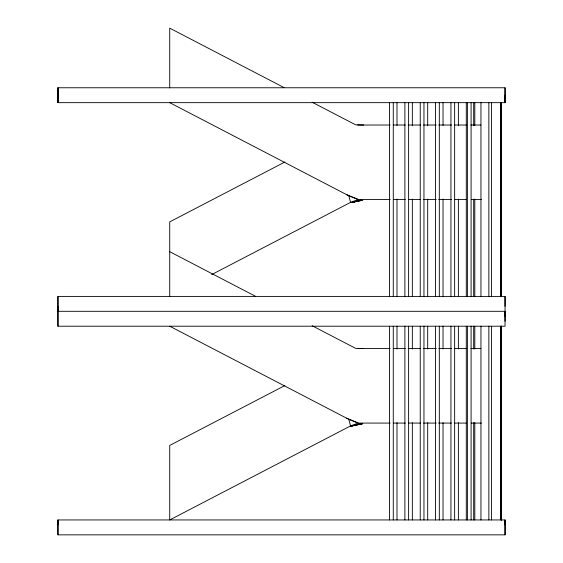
<?xml version="1.0" encoding="UTF-8"?>
<svg xmlns="http://www.w3.org/2000/svg" width="563" height="563" viewBox="0 0 563 563"><rect width="100%" height="100%" fill="white"/><g stroke="black" fill="none" stroke-linecap="round" stroke-linejoin="round"><path stroke-width="0.84" d="M57.968 524.913L57.954 519.945L57.954 534.85L505.046 534.85L505.046 519.945L57.954 519.945L57.954 534.85M57.954 326.209L57.954 296.405L505.046 296.405L505.046 326.209L57.954 326.209L57.954 296.405M505.025 95.21L505.046 102.663L505.046 87.765L57.954 87.765L57.954 102.663L505.046 102.663L505.046 87.765M504.997 524.913L505.046 519.945L505.046 534.85M505.032 321.241L505.046 311.304L57.954 311.304L57.982 306.335L57.954 311.304M505.032 306.335L505.046 296.405M504.997 316.272L505.046 311.304M284.913 161.989L169.73 221.885L169.73 296.441M211.646 274.603L350.981 202.152M284.913 385.535L169.73 445.432L169.73 519.945L350.981 425.698M350.742 202.694L360.306 200.252M350.742 426.24L360.306 423.791M361.263 200.125L352.199 202.244L361.805 200.203M351.143 202.589L361.193 200.238M361.263 423.672L352.199 425.79L362.6 423.58L352.487 425.734M351.143 426.128L361.193 423.784M352.487 202.194L361.756 200.217M352.811 202.272L362.776 200.266M352.811 425.811L362.776 423.812M357.589 125.021L390.152 125.021M393.488 125.021L405.339 125.021M408.126 125.021L420.512 125.021M423.566 125.021L436.311 125.021M438.809 125.021L451.603 125.021M454.348 125.021L466.734 125.021M470.886 125.021L480.886 125.021M390.222 199.534L358.497 199.534L346.583 194.629M393.558 199.534L405.381 199.534M408.372 199.534L420.575 199.534M423.552 199.534L436.276 199.534M438.591 199.534L451.463 199.534M454.89 199.534L466.263 199.534M471.231 199.534L481.414 199.534M357.589 348.56L390.152 348.56M393.488 348.56L405.339 348.56M408.126 348.56L420.512 348.56M423.566 348.56L436.311 348.56M438.809 348.56L451.603 348.56M454.348 348.56L466.734 348.56M470.886 348.56L480.886 348.56M390.222 423.08L358.497 423.08L346.583 418.175M393.558 423.08L405.381 423.08M408.372 423.08L420.575 423.08M423.552 423.08L436.276 423.08M438.591 423.08L451.463 423.08M454.89 423.08L466.263 423.08M471.231 423.08L481.414 423.08M363.684 125.021L355.619 124.817L312.169 102.22M363.684 348.56L355.619 348.356L312.169 325.766M348.807 195.783L358.11 199.527L350.545 202.377L348.807 195.783L169.73 102.663M348.807 419.329L358.11 423.073L350.545 425.924L348.807 419.329L169.73 326.209M284.034 87.589L169.73 28.15L169.73 87.919M169.73 251.696L255.616 296.356M501.52 102.663L501.52 296.405M501.52 326.209L501.52 519.945M501.316 102.663L501.316 296.405M501.316 326.209L501.316 519.945M501.154 102.663L501.154 296.405M501.154 326.209L501.154 519.945M500.788 102.663L500.788 296.405M500.788 326.209L500.788 519.945M491.499 102.663L491.499 296.405M491.499 326.209L491.499 519.945M488.86 102.663L488.86 296.405M488.86 326.209L488.86 519.945M480.957 102.663L480.957 296.405M480.957 326.209L480.957 519.945M474.806 102.663L474.806 125.458M474.806 199.098L474.806 296.405M474.806 326.209L474.806 349.004M474.806 422.637L474.806 519.945M473.701 102.663L473.701 125.458M473.701 199.098L473.701 296.405M473.701 326.209L473.701 349.004M473.701 422.637L473.701 519.945M471.097 102.663L471.097 296.405M471.097 326.209L471.097 519.945M467.389 102.663L467.389 296.405M467.389 326.209L467.389 519.945M466.291 102.663L466.291 296.405M466.291 326.209L466.291 519.945M458.381 102.663L458.381 125.458M458.381 199.098L458.381 296.405M458.381 326.209L458.381 349.004M458.381 422.637L458.381 519.945M454.651 102.663L454.651 296.405M454.651 326.209L454.651 519.945M450.928 102.663L450.928 296.405M450.928 326.209L450.928 519.945M443.032 102.663L443.032 125.458M443.032 199.098L443.032 296.405M443.032 326.209L443.032 349.004M443.032 422.637L443.032 519.945M439.309 102.663L439.309 296.405M439.309 326.209L439.309 519.945M435.579 102.663L435.579 296.405M435.579 326.209L435.579 519.945M427.69 102.663L427.69 125.458M427.69 199.098L427.69 296.405M427.69 326.209L427.69 349.004M427.69 422.637L427.69 519.945M423.96 102.663L423.96 296.405M423.96 326.209L423.96 519.945M420.237 102.663L420.237 296.405M420.237 326.209L420.237 519.945M412.341 102.663L412.341 125.458M412.341 199.098L412.341 296.405M412.341 326.209L412.341 349.004M412.341 422.637L412.341 519.945M408.618 102.663L408.618 296.405M408.618 326.209L408.618 519.945M404.888 102.663L404.888 296.405M404.888 326.209L404.888 519.945M396.999 102.663L396.999 125.458M396.999 199.098L396.999 296.405M396.999 326.209L396.999 349.004M396.999 422.637L396.999 519.945M393.27 102.663L393.27 296.405M393.27 326.209L393.27 519.945M389.547 102.663L389.547 296.405M389.547 326.209L389.547 519.945M57.968 95.21L57.954 102.663L57.954 87.765L57.968 95.21"/></g></svg>
